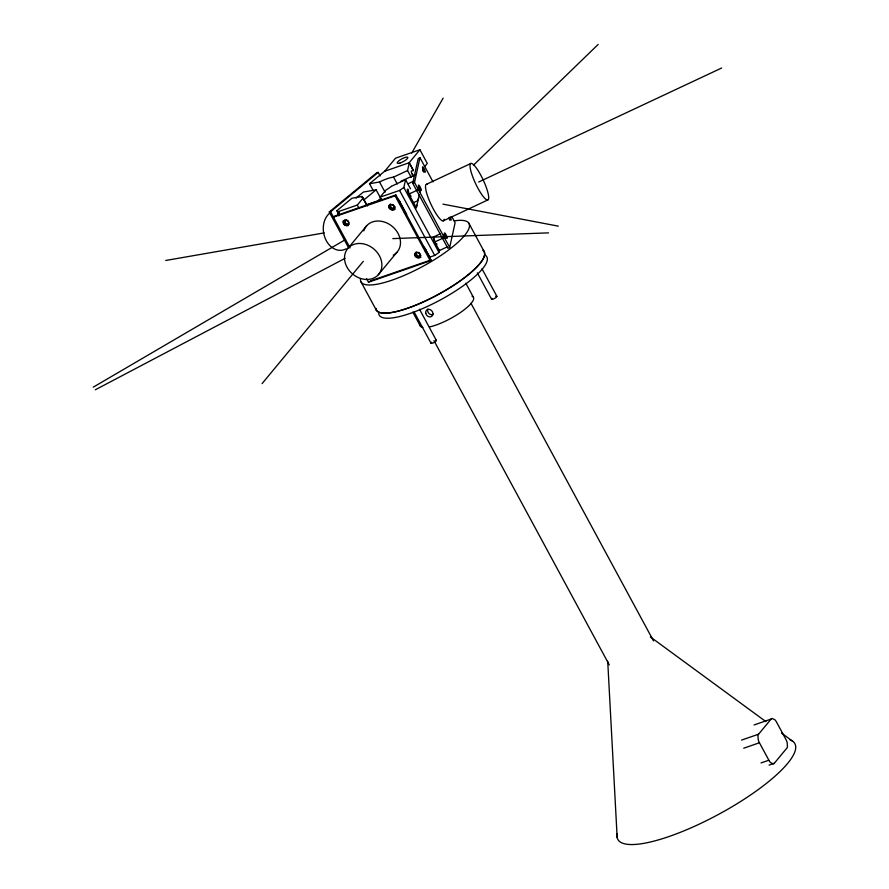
<?xml version="1.0" encoding="UTF-8"?>
<svg xmlns="http://www.w3.org/2000/svg" width="889" height="889" viewBox="0 0 889 889"><rect width="100%" height="100%" fill="white"/><g stroke="black" fill="none" stroke-linecap="round" stroke-linejoin="round"><path stroke-width="1.33" d="M434.265 238.852L434.288 239.819M429.565 257.221L434.71 255.443L438.999 252.498L403.839 187.49L405.562 179.667L391.56 186.245M411.263 177.389L407.562 170.544L409.273 162.731L384.581 171.277L369.524 183.723L373.224 190.557M451.856 216.705L455.112 222.728L449.69 247.486L447.9 248.32L412.752 183.312L418.186 158.553L419.964 157.709L432.976 181.789M449.69 247.486L414.53 182.478L419.964 157.709M417.808 189.913L408.896 194.091L416.296 207.77L416.874 205.17M418.552 197.947L417.974 200.558L413.518 202.648M419.941 192.024L420.23 190.724M438.999 252.498L439.566 249.898M416.296 207.77L419.375 194.535M411.696 153.097L443.144 98.123M384.748 171.21L395.527 158.186L419.908 149.741L427.309 163.432L424.82 166.443M336.898 210.671L337.798 211.815L357.3 205.059L363.145 198.003A20.125 5.178 -28.4 0 1 361.956 196.491L351.955 198.225L336.898 210.671L338.853 214.282M346.554 219.583L343.587 223.172L344.81 225.45M419.908 149.741L409.129 162.765L413.441 170.755M348.032 248.253L366.624 225.795M395.838 194.924L334.086 216.305L333.342 217.205L395.094 195.824L395.838 194.924L430.998 259.932L430.254 260.833L368.491 282.213L366.535 278.601M262.077 383.626L363.312 261.344M368.491 282.213L369.235 281.313M378.37 274.701A20.125 16.402 39.6 0 0 365.101 244.275A20.125 16.402 39.6 0 0 346.143 265.444A20.125 16.402 39.6 0 0 378.37 274.701L396.961 252.243M758.573 734.203L771.119 719.057A5.645 2.934 70.9 0 1 772.174 718.445L774.841 719.757A7.445 3.867 70.9 0 1 776.542 722.112L785.976 739.57A7.445 3.867 70.9 0 1 787.165 742.548L787.454 746.716A5.645 2.934 70.9 0 1 786.843 748.138L774.297 763.284A5.645 2.934 70.9 0 1 773.241 763.895L770.574 762.584A7.445 3.867 70.9 0 1 768.874 760.228L759.439 742.771A7.445 3.867 70.9 0 1 758.25 739.792L757.95 735.625A5.645 2.934 70.9 0 1 758.573 734.203L741.57 740.093M473.67 164.987L598.164 44.45M348.788 248.109L329.263 211.993L376.936 172.61L378.214 172.388L380.17 176M329.263 211.993L330.541 211.771L378.214 172.388M356.1 198.08L363.423 192.035L376.147 189.813L381.903 200.603M363.601 200.181L376.147 189.813M377.636 200.958L380.781 198.369M391.471 186.301A20.125 5.178 -28.4 0 1 385.904 190.124L380.059 197.18L399.561 190.435L403.839 187.49M93.267 387.159L345.565 239.508M95.312 389.782L345.065 258.343M407.562 170.544L393.56 177.122L397.261 183.956M401.139 181.167L415.13 174.8M408.029 183.779L413.963 180.989M412.752 183.312L414.53 182.478M426.353 184.345L470.892 163.454M478.66 182.023L721.668 68.009M443.3 220.85L487.839 199.947A20.125 4.212 64.9 0 0 478.571 171.333A20.125 4.212 64.9 0 0 471.681 173.811A20.125 4.212 64.9 0 0 487.839 199.947M433.388 237.041L440.066 233.907M443.711 237.808L434.799 241.986L439.422 250.542L447.223 246.886M367.046 204.581L382.048 199.38M370.513 280.868L430.998 259.932M754.105 724.946L771.119 719.057M743.737 748.205L759.439 742.771M761.017 762.94L768.874 760.228M769.063 765.096L774.297 763.284M369.524 183.723L379.525 181.978A20.125 5.178 -28.4 0 1 393.394 177.133M165.732 260.477L324.218 232.896M392.816 238.608L548.546 232.862M442.966 204.148L558.325 226.15M408.484 190.991L408.518 192.28M404.395 212.916L406.706 214.36L399.305 200.67M650.537 637.035L765.896 721.612M781.575 733.103L792.777 741.315M409.562 194.258L410.107 194.247M409.373 193.991L408.562 192.413M435.143 241.686L434.51 240.441M468.892 223.306L484.149 251.531M481.982 268.767L496.873 296.304M477.337 272.867L491.584 299.215M409.273 162.731L413.174 169.955M444.278 235.207L445.433 237.341M465.836 283.247L473.404 297.248M405.562 179.667L410.496 188.79M470.959 303.282L653.515 640.913M399.561 190.435L434.71 255.443M425.209 248.576L429.832 257.132M395.094 195.824L430.254 260.833M379.525 181.978L385.07 192.246M363.145 198.003L367.468 205.981M361.956 196.491L366.279 204.47M419.497 309.216L436.332 340.354M433.976 340.665L609.276 664.894M357.3 205.059L359.156 208.482M414.185 312.095L431.021 343.232M412.818 312.117L420.386 326.119M337.798 211.815L339.098 214.227M330.541 211.771L350.066 247.887M361.078 282.013L376.347 310.239M412.907 174.944L412.429 173.788M607.72 661.227L617.166 837.538M790.121 739.904A100.624 25.87 -28.4 0 1 719.023 814.124A100.624 25.87 -28.4 0 1 617.233 833.615M472.026 296.181A30.193 7.768 -28.4 0 1 462.247 311.239A30.193 7.768 -28.4 0 1 429.465 326.952M422.875 327.463A30.193 7.768 -28.4 0 1 420.119 325.363M433.388 314.217A4.012 3.389 55.5 0 1 429.054 313.561A4.012 3.389 55.5 0 1 427.798 309.005M420.93 257.154A4.023 3.278 39.6 0 1 416.997 257.288A4.023 3.278 39.6 0 1 414.518 253.798M422.686 246.375A4.023 3.278 39.6 0 1 425.442 251.643M395.261 209.059A4.023 3.278 39.6 0 1 391.26 209.46A4.023 3.278 39.6 0 1 388.615 205.892M397.05 198.58A4.023 3.278 39.6 0 1 399.583 203.648M348.066 225.617A4.023 3.278 39.6 0 1 343.121 220.894M444.011 234.729A4.023 0.845 64.9 0 1 445.422 237.763M436.955 243.975A4.023 0.845 64.9 0 1 435.266 242.797A4.023 0.845 64.9 0 1 433.276 238.074A4.023 0.845 64.9 0 1 434.321 237.741M449.378 219.405A4.023 0.845 64.9 0 1 449.612 220.094M422.708 169.699A4.023 0.845 64.9 0 1 423.675 172.099M413.296 176.544A4.023 0.845 64.9 0 1 411.418 172.166A4.023 0.845 64.9 0 1 412.074 171.199M418.241 187.057A4.023 0.845 64.9 0 1 419.519 189.857M411.051 195.991A4.023 0.845 64.9 0 1 409.429 195.002A4.023 0.845 64.9 0 1 407.384 190.213A4.023 0.845 64.9 0 1 408.418 189.835M444.156 219.194A20.125 4.212 64.9 0 1 431.465 205.326A20.125 4.212 64.9 0 1 427.387 184.456M444.078 235.307A3.023 0.633 64.9 0 1 444.456 236.018M444.933 237.096A3.023 0.633 64.9 0 1 445.2 237.885M450.234 216.938A3.023 0.633 64.9 0 1 451.045 220.161A3.023 0.633 64.9 0 1 449.067 217.394M418.308 187.623A3.023 0.633 64.9 0 1 418.552 188.112M422.675 170.132A3.023 0.633 64.9 0 1 423.131 171.221M338.387 215.616A4.023 3.089 80.1 0 1 339.098 212.249M346.221 248.753A20.125 15.424 80.1 0 1 325.385 238.819A20.125 15.424 80.1 0 1 330.519 212.538M339.176 215.649A3.023 2.311 80.1 0 1 339.176 214.138M338.064 213.805A3.023 2.311 80.1 0 1 339.142 212.56M420.942 255.41A3.023 2.456 39.6 0 1 416.841 256.221A3.023 2.456 39.6 0 1 416.241 251.954M349.021 224.117A3.023 2.456 39.6 0 1 345.076 223.772A3.023 2.456 39.6 0 1 344.643 219.972M395.149 206.715A3.023 2.456 39.6 0 1 391.338 208.571A3.023 2.456 39.6 0 1 390.338 204.059M363.757 230.896A20.125 16.402 39.6 0 1 392.182 226.328A20.125 16.402 39.6 0 1 393.26 255.154M484.616 254.91A61.185 15.735 -28.4 0 1 442.5 298.771A61.185 15.735 -28.4 0 1 378.714 313.484M483.272 250.742A61.185 15.735 -28.4 0 1 437.088 295.07A61.185 15.735 -28.4 0 1 375.936 308.361M495.629 296.326A3.023 0.778 -28.4 0 1 496.484 297.115A3.023 0.778 -28.4 0 1 492.728 299.226A3.023 0.778 -28.4 0 1 492.039 298.337M435.432 340.265A3.023 0.778 -28.4 0 1 435.699 341.365A3.023 0.778 -28.4 0 1 431.921 343.321A3.023 0.778 -28.4 0 1 431.654 342.221M483.027 250.298A61.385 15.78 -28.4 0 1 438.421 294.415A61.385 15.78 -28.4 0 1 375.791 308.716M454.323 220.872A61.385 15.78 -28.4 0 1 433.999 259.899A61.385 15.78 -28.4 0 1 360.545 278.702M425.764 313.272A4.012 3.378 52.7 0 0 431.732 316.328A4.012 3.378 52.7 0 0 430.454 309.761A4.012 3.378 52.7 0 0 425.764 313.272M416.541 254.587A2.011 1.645 39.6 0 0 419.764 255.51A2.011 1.645 39.6 0 0 418.43 252.476A2.011 1.645 39.6 0 0 416.541 254.587M390.638 206.693A2.011 1.645 39.6 0 0 393.86 207.615A2.011 1.645 39.6 0 0 392.527 204.57A2.011 1.645 39.6 0 0 390.638 206.693M345.132 222.439A2.011 1.645 39.6 0 0 348.355 223.372A2.011 1.645 39.6 0 0 347.021 220.328A2.011 1.645 39.6 0 0 345.132 222.439M444.622 234.507A3.023 0.633 64.9 0 0 447.045 238.408A3.023 0.633 64.9 0 0 445.645 234.107A3.023 0.633 64.9 0 0 444.622 234.507M418.73 186.601A3.023 0.633 64.9 0 0 421.153 190.502A3.023 0.633 64.9 0 0 419.741 186.201A3.023 0.633 64.9 0 0 418.73 186.601M422.731 168.354A3.023 0.633 64.9 0 0 425.153 172.266A3.023 0.633 64.9 0 0 423.742 167.954A3.023 0.633 64.9 0 0 422.731 168.354M414.885 255.554A3.023 2.456 39.6 0 0 419.686 257.165A3.023 2.456 39.6 0 0 417.93 252.554A3.023 2.456 39.6 0 0 414.885 255.554M343.476 223.406A3.023 2.456 39.6 0 0 348.277 225.017A3.023 2.456 39.6 0 0 346.521 220.405A3.023 2.456 39.6 0 0 343.476 223.406M388.982 207.648A3.023 2.456 39.6 0 0 393.783 209.259A3.023 2.456 39.6 0 0 392.027 204.648A3.023 2.456 39.6 0 0 388.982 207.648M400.061 163.02A6.034 1.556 -28.4 0 0 407.873 157.52A6.034 1.556 -28.4 0 0 399.617 160.22A6.034 1.556 -28.4 0 0 400.061 163.02"/></g></svg>
